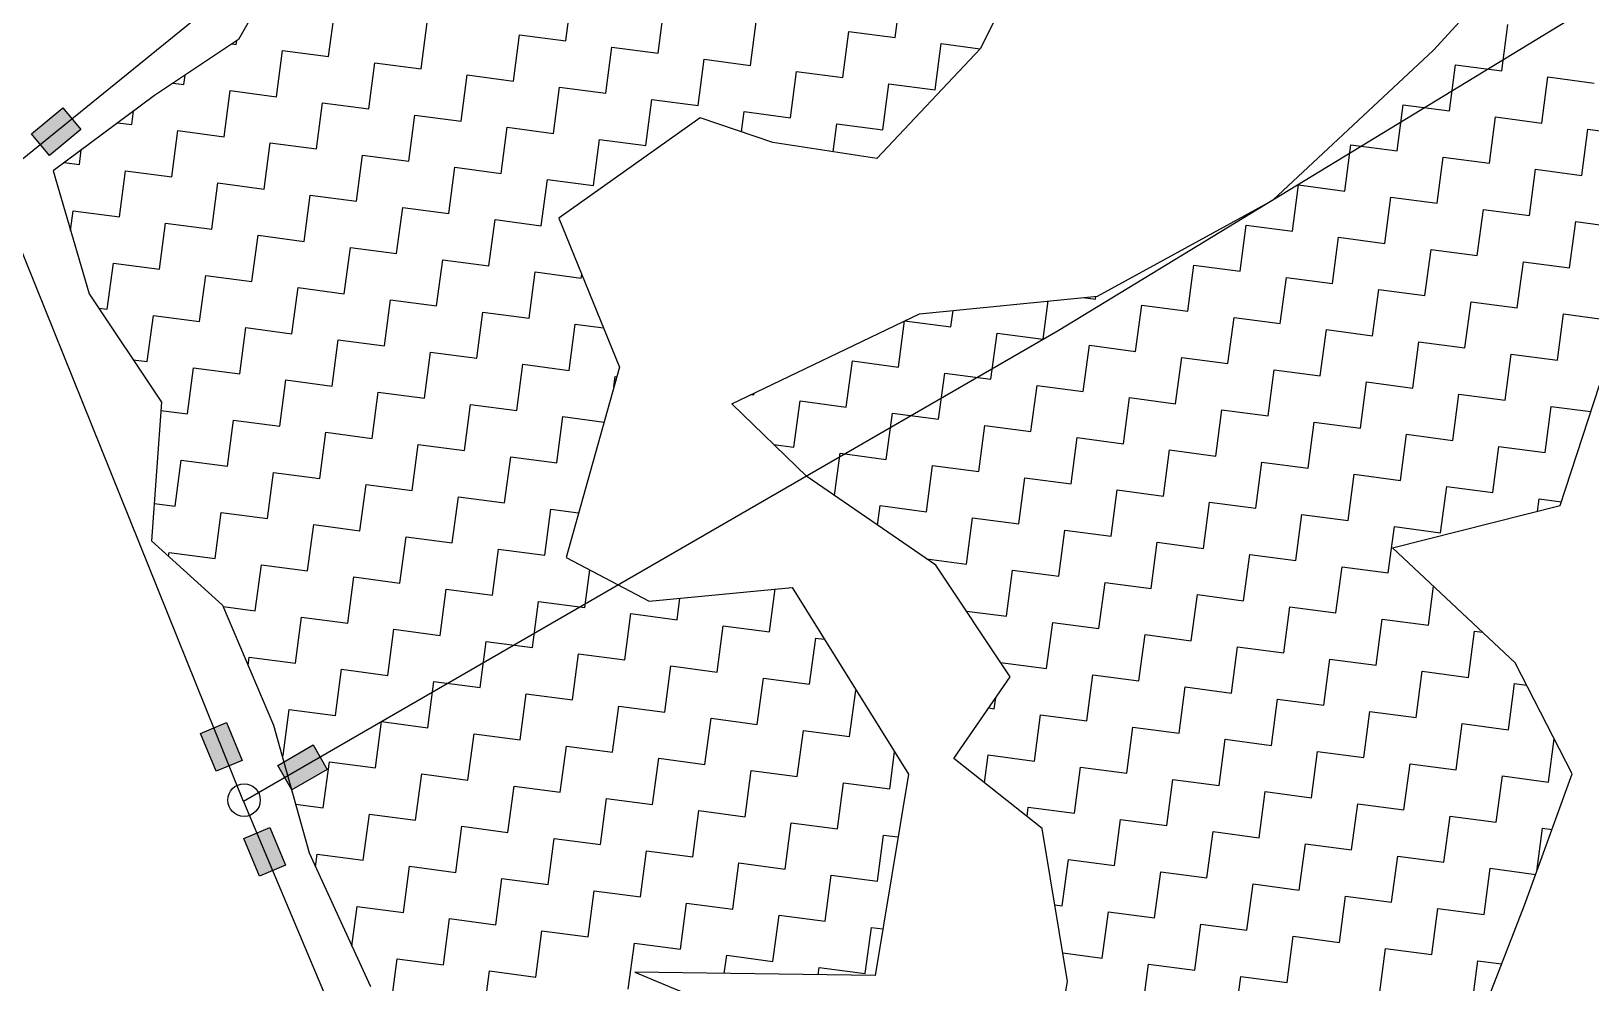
# Model space of a CAD drawing. Header units: metres. Extents: x 291537 to 296393, y 1982960 to 1986703.
# Drawn here: x 293595 to 294142, y 1984228 to 1984562 of the extents above; entities that cross this region are included whole.
import ezdxf

# ---------------------------------------------------------------- set-up
doc = ezdxf.new("R2010")
doc.units = ezdxf.units.M
for name, color, linetype in [('POLY_HATCH', 12, 'Continuous'), ('POLY_PARCEL', 6, 'Continuous'), ('SYM_STONE', 1, 'Continuous')]:
    doc.layers.add(name, color=color, linetype=linetype)

msp = doc.modelspace()

# ---------------------------------------------------------------- hatches: boundary and pattern name
for points in [[(293595.12, 1984525.56), (293601.43, 1984517.92), (293612.47, 1984527.04), (293606.16, 1984534.68)], [(293659.9, 1984302.08), (293669.04, 1984305.9), (293663.51, 1984319.11), (293654.37, 1984315.29)], [(293698.8, 1984302.73), (293693.84, 1984311.3), (293681.44, 1984304.14), (293686.4, 1984295.56)], [(293675.08, 1984265.28), (293684.21, 1984269.13), (293678.64, 1984282.32), (293669.52, 1984278.47)]]:
    msp.add_hatch(color=256).paths.add_polyline_path(points)

# ---------------------------------------------------------------- linework, layer by layer
for points in [[(293612.47, 1984527.04), (293601.43, 1984517.92), (293595.12, 1984525.56), (293606.16, 1984534.68)], [(293663.51, 1984319.11), (293669.04, 1984305.9), (293659.9, 1984302.08), (293654.37, 1984315.29)], [(293681.44, 1984304.14), (293693.84, 1984311.3), (293698.8, 1984302.73), (293686.4, 1984295.56)], [(293678.64, 1984282.32), (293684.21, 1984269.13), (293675.08, 1984265.28), (293669.52, 1984278.47)]]:
    msp.add_lwpolyline(points, close=True)
at = {"layer": 'POLY_HATCH'}
for p, q in [((293957.9, 1984616.03), (293927.82, 1984555.4)), ((294086.71, 1984554.9), (294144.49, 1984617.94)), ((293682.81, 1984585.18), (293667.75, 1984558.57)), ((293667.75, 1984558.57), (293638.24, 1984538.99)), ((293927.82, 1984555.4), (293891.54, 1984516.88)), ((294030.32, 1984502.32), (294086.71, 1984554.9)), ((293638.24, 1984538.99), (293602.7, 1984512.52)), ((293829.55, 1984531.16), (293780.01, 1984495.92)), ((293855.02, 1984522.47), (293829.55, 1984531.16)), ((293891.54, 1984516.88), (293855.02, 1984522.47)), ((293602.7, 1984512.52), (293615.37, 1984469.43)), ((293968.82, 1984468.65), (294030.32, 1984502.32)), ((293780.01, 1984495.92), (293801.24, 1984443.71)), ((293615.37, 1984469.43), (293640.68, 1984431.49)), ((293906.4, 1984462.47), (293968.82, 1984468.65)), ((293840.62, 1984430.9), (293906.4, 1984462.47)), ((293801.24, 1984443.71), (293782.53, 1984377.02)), ((294131.11, 1984395.21), (294144.8, 1984437.38)), ((293640.68, 1984431.49), (293637.24, 1984382.85)), ((293866.9, 1984405.38), (293840.62, 1984430.9)), ((293912.23, 1984374.3), (293866.9, 1984405.38)), ((294072.31, 1984380.36), (294131.11, 1984395.21)), ((293637.24, 1984382.85), (293662.04, 1984360.35)), ((294115.27, 1984340.09), (294072.31, 1984380.36)), ((293782.53, 1984377.02), (293811.69, 1984361.76)), ((293938.23, 1984335.14), (293912.23, 1984374.3)), ((293811.69, 1984361.76), (293861.76, 1984366.54)), ((293861.76, 1984366.54), (293902.54, 1984301.1)), ((293662.04, 1984360.35), (293679.97, 1984318.27)), ((294135.32, 1984301.15), (294115.27, 1984340.09)), ((293918.48, 1984306.59), (293938.23, 1984335.14)), ((293679.97, 1984318.27), (293692.42, 1984273.5)), ((293949.45, 1984281.97), (293918.48, 1984306.59)), ((293902.54, 1984301.1), (293890.91, 1984230.43)), ((294118.55, 1984255.12), (294135.32, 1984301.15)), ((293958.33, 1984228.35), (293949.45, 1984281.97)), ((293692.42, 1984273.5), (293713.99, 1984226.66)), ((294097.2, 1984200.3), (294118.55, 1984255.12)), ((293890.91, 1984230.43), (293806.66, 1984231.7)), ((293806.66, 1984231.7), (293867.92, 1984206.11)), ((293948.28, 1984169.64), (293958.33, 1984228.35))]:
    msp.add_line(p, q, dxfattribs=at)
at = {"layer": 'POLY_HATCH', "linetype": 'Continuous'}
for p, q in [((293897.91, 1984559.28), (293900.05, 1984575.47)), ((293782.41, 1984558.08), (293784.55, 1984574.28)), ((293814.8, 1984553.8), (293816.94, 1984569.99)), ((293699.3, 1984552.6), (293701.45, 1984568.8)), ((293731.69, 1984548.32), (293733.83, 1984564.51)), ((293847.18, 1984549.51), (293849.33, 1984565.71)), ((293764.08, 1984544.03), (293766.22, 1984560.23)), ((293766.22, 1984560.23), (293782.41, 1984558.08)), ((293879.57, 1984545.23), (293881.71, 1984561.42)), ((293881.71, 1984561.42), (293897.91, 1984559.28)), ((294110.56, 1984547.62), (294112.7, 1984563.81)), ((293665.5, 1984557.07), (293666.92, 1984556.89)), ((293666.92, 1984556.89), (293667.08, 1984558.12)), ((293680.97, 1984538.55), (293683.11, 1984554.74)), ((293683.11, 1984554.74), (293699.3, 1984552.6)), ((293796.46, 1984539.75), (293798.6, 1984555.94)), ((293798.6, 1984555.94), (293814.8, 1984553.8)), ((293911.96, 1984540.94), (293914.1, 1984557.14)), ((293914.1, 1984557.14), (293927.75, 1984555.33)), ((293713.35, 1984534.27), (293715.5, 1984550.46)), ((293715.5, 1984550.46), (293731.69, 1984548.32)), ((293828.85, 1984535.46), (293830.99, 1984551.66)), ((293830.99, 1984551.66), (293847.18, 1984549.51)), ((294092.22, 1984533.57), (294094.37, 1984549.76)), ((294094.37, 1984549.76), (294110.56, 1984547.62)), ((293644.8, 1984543.34), (293648.58, 1984542.84)), ((293648.58, 1984542.84), (293649.02, 1984546.14)), ((293745.74, 1984529.98), (293747.88, 1984546.17)), ((293747.88, 1984546.17), (293764.08, 1984544.03)), ((293861.23, 1984531.18), (293863.38, 1984547.37)), ((293863.38, 1984547.37), (293879.57, 1984545.23)), ((293893.62, 1984526.89), (293895.76, 1984543.09)), ((293895.76, 1984543.09), (293911.96, 1984540.94)), ((294124.61, 1984529.28), (294126.75, 1984545.48)), ((294126.75, 1984545.48), (294142.94, 1984543.33)), ((293662.63, 1984524.5), (293664.77, 1984540.69)), ((293664.77, 1984540.69), (293680.97, 1984538.55)), ((293778.13, 1984525.7), (293780.27, 1984541.89)), ((293780.27, 1984541.89), (293796.46, 1984539.75)), ((293810.51, 1984521.41), (293812.65, 1984537.6)), ((293812.65, 1984537.6), (293828.85, 1984535.46)), ((293630.25, 1984528.79), (293630.87, 1984533.5)), ((293695.02, 1984520.22), (293697.16, 1984536.41)), ((293697.16, 1984536.41), (293713.35, 1984534.27)), ((293727.4, 1984515.93), (293729.55, 1984532.12)), ((293729.55, 1984532.12), (293745.74, 1984529.98)), ((293844.1, 1984526.2), (293845.04, 1984533.32)), ((293845.04, 1984533.32), (293861.23, 1984531.18)), ((294073.89, 1984519.52), (294076.03, 1984535.71)), ((294076.03, 1984535.71), (294092.22, 1984533.57)), ((294106.27, 1984515.23), (294108.42, 1984531.43)), ((294108.42, 1984531.43), (294124.61, 1984529.28)), ((293625.4, 1984529.43), (293630.25, 1984528.79)), ((293644.3, 1984510.45), (293646.44, 1984526.64)), ((293646.44, 1984526.64), (293662.63, 1984524.5)), ((293759.79, 1984511.65), (293761.93, 1984527.84)), ((293761.93, 1984527.84), (293778.13, 1984525.7)), ((293876.13, 1984519.24), (293877.43, 1984529.03)), ((293877.43, 1984529.03), (293893.62, 1984526.89)), ((294138.66, 1984510.95), (294140.8, 1984527.14)), ((294140.8, 1984527.14), (294157, 1984525)), ((293676.68, 1984506.17), (293678.82, 1984522.36)), ((293678.82, 1984522.36), (293695.02, 1984520.22)), ((293792.18, 1984507.36), (293794.32, 1984523.55)), ((293794.32, 1984523.55), (293810.51, 1984521.41)), ((294055.55, 1984505.47), (294057.69, 1984521.66)), ((294057.69, 1984521.66), (294073.89, 1984519.52)), ((293606.61, 1984515.44), (293611.91, 1984514.74)), ((293611.91, 1984514.74), (293612.59, 1984519.89)), ((293709.07, 1984501.88), (293711.21, 1984518.07)), ((293711.21, 1984518.07), (293727.4, 1984515.93)), ((294087.94, 1984501.18), (294090.08, 1984517.37)), ((294090.08, 1984517.37), (294106.27, 1984515.23)), ((293625.96, 1984496.4), (293628.1, 1984512.59)), ((293628.1, 1984512.59), (293644.3, 1984510.45)), ((293741.45, 1984497.6), (293743.6, 1984513.79)), ((293743.6, 1984513.79), (293759.79, 1984511.65)), ((293773.84, 1984493.31), (293775.98, 1984509.5)), ((293775.98, 1984509.5), (293792.18, 1984507.36)), ((294120.32, 1984496.9), (294122.47, 1984513.09)), ((294122.47, 1984513.09), (294138.66, 1984510.95)), ((293658.35, 1984492.11), (293660.49, 1984508.31)), ((293660.49, 1984508.31), (293676.68, 1984506.17)), ((293690.73, 1984487.83), (293692.88, 1984504.02)), ((293692.88, 1984504.02), (293709.07, 1984501.88)), ((294037.22, 1984491.42), (294039.36, 1984507.61)), ((294039.36, 1984507.61), (294055.55, 1984505.47)), ((293608.85, 1984491.6), (293609.77, 1984498.54)), ((293609.77, 1984498.54), (293625.96, 1984496.4)), ((293723.12, 1984483.54), (293725.26, 1984499.74)), ((293725.26, 1984499.74), (293741.45, 1984497.6)), ((294069.6, 1984487.13), (294071.74, 1984503.32)), ((294071.74, 1984503.32), (294087.94, 1984501.18)), ((294101.99, 1984482.85), (294104.13, 1984499.04)), ((294104.13, 1984499.04), (294120.32, 1984496.9)), ((293640.01, 1984478.06), (293642.15, 1984494.26)), ((293642.15, 1984494.26), (293658.35, 1984492.11)), ((293755.51, 1984479.26), (293757.65, 1984495.45)), ((293757.65, 1984495.45), (293773.84, 1984493.31)), ((294018.88, 1984477.37), (294021.02, 1984493.56)), ((294021.02, 1984493.56), (294037.22, 1984491.42)), ((294134.37, 1984478.56), (294136.52, 1984494.75)), ((294136.52, 1984494.75), (294152.71, 1984492.61)), ((293672.4, 1984473.78), (293674.54, 1984489.97)), ((293674.54, 1984489.97), (293690.73, 1984487.83)), ((294051.27, 1984473.08), (294053.41, 1984489.27)), ((294053.41, 1984489.27), (294069.6, 1984487.13)), ((293704.78, 1984469.49), (293706.93, 1984485.69)), ((293706.93, 1984485.69), (293723.12, 1984483.54)), ((294083.65, 1984468.8), (294085.8, 1984484.99)), ((294085.8, 1984484.99), (294101.99, 1984482.85)), ((293621.68, 1984464.01), (293623.82, 1984480.21)), ((293623.82, 1984480.21), (293640.01, 1984478.06)), ((293737.17, 1984465.21), (293739.31, 1984481.4)), ((293739.31, 1984481.4), (293755.51, 1984479.26)), ((293769.56, 1984460.92), (293771.7, 1984477.12)), ((293771.7, 1984477.12), (293787.89, 1984474.97)), ((294000.54, 1984463.31), (294002.69, 1984479.51)), ((294002.69, 1984479.51), (294018.88, 1984477.37)), ((294116.04, 1984464.51), (294118.18, 1984480.7)), ((294118.18, 1984480.7), (294134.37, 1984478.56)), ((293654.06, 1984459.73), (293656.2, 1984475.92)), ((293656.2, 1984475.92), (293672.4, 1984473.78)), ((293686.45, 1984455.44), (293688.59, 1984471.64)), ((293688.59, 1984471.64), (293704.78, 1984469.49)), ((293787.89, 1984474.97), (293788.05, 1984476.15)), ((294032.93, 1984459.03), (294035.07, 1984475.22)), ((294035.07, 1984475.22), (294051.27, 1984473.08)), ((293718.83, 1984451.16), (293720.98, 1984467.35)), ((293720.98, 1984467.35), (293737.17, 1984465.21)), ((293949.82, 1984453.55), (293951.6, 1984466.95)), ((293963.89, 1984468.17), (293968.16, 1984467.6)), ((293968.16, 1984467.6), (293968.29, 1984468.6)), ((294065.32, 1984454.74), (294067.46, 1984470.94)), ((294067.46, 1984470.94), (294083.65, 1984468.8)), ((294097.7, 1984450.46), (294099.85, 1984466.65)), ((294099.85, 1984466.65), (294116.04, 1984464.51)), ((293618.72, 1984464.4), (293621.68, 1984464.01)), ((293635.73, 1984445.68), (293637.87, 1984461.87)), ((293637.87, 1984461.87), (293654.06, 1984459.73)), ((293751.22, 1984446.87), (293753.36, 1984463.07)), ((293753.36, 1984463.07), (293769.56, 1984460.92)), ((293917.44, 1984457.83), (293918.2, 1984463.64)), ((293982.21, 1984449.26), (293984.35, 1984465.46)), ((293984.35, 1984465.46), (294000.54, 1984463.31)), ((294014.6, 1984444.98), (294016.74, 1984461.17)), ((294016.74, 1984461.17), (294032.93, 1984459.03)), ((294130.09, 1984446.17), (294132.23, 1984462.37)), ((294132.23, 1984462.37), (294148.42, 1984460.23)), ((293668.11, 1984441.39), (293670.25, 1984457.59)), ((293670.25, 1984457.59), (293686.45, 1984455.44)), ((293783.61, 1984442.59), (293785.75, 1984458.78)), ((293785.75, 1984458.78), (293795.64, 1984457.47)), ((293899.1, 1984443.78), (293901.24, 1984459.98)), ((293901.24, 1984459.98), (293917.44, 1984457.83)), ((293931.49, 1984439.5), (293933.63, 1984455.69)), ((293933.63, 1984455.69), (293949.82, 1984453.55)), ((294046.98, 1984440.69), (294049.12, 1984456.89)), ((294049.12, 1984456.89), (294065.32, 1984454.74)), ((293700.5, 1984437.11), (293702.64, 1984453.3)), ((293702.64, 1984453.3), (293718.83, 1984451.16)), ((293963.87, 1984435.21), (293966.02, 1984451.41)), ((293966.02, 1984451.41), (293982.21, 1984449.26)), ((294079.37, 1984436.41), (294081.51, 1984452.6)), ((294081.51, 1984452.6), (294097.7, 1984450.46)), ((293630.78, 1984446.33), (293635.73, 1984445.68)), ((293732.88, 1984432.82), (293735.03, 1984449.02)), ((293735.03, 1984449.02), (293751.22, 1984446.87)), ((293765.27, 1984428.54), (293767.41, 1984444.73)), ((293767.41, 1984444.73), (293783.61, 1984442.59)), ((293880.77, 1984429.73), (293882.91, 1984445.93)), ((293882.91, 1984445.93), (293899.1, 1984443.78)), ((293996.26, 1984430.93), (293998.4, 1984447.12)), ((293998.4, 1984447.12), (294014.6, 1984444.98)), ((294111.75, 1984432.12), (294113.9, 1984448.32)), ((294113.9, 1984448.32), (294130.09, 1984446.17)), ((293649.78, 1984427.34), (293651.92, 1984443.54)), ((293651.92, 1984443.54), (293668.11, 1984441.39)), ((293682.16, 1984423.06), (293684.31, 1984439.25)), ((293684.31, 1984439.25), (293700.5, 1984437.11)), ((293799.33, 1984436.89), (293799.8, 1984440.45)), ((293799.8, 1984440.45), (293800.31, 1984440.38)), ((293913.15, 1984425.45), (293915.29, 1984441.64)), ((293915.29, 1984441.64), (293931.49, 1984439.5)), ((294028.65, 1984426.64), (294030.79, 1984442.84)), ((294030.79, 1984442.84), (294046.98, 1984440.69)), ((294061.03, 1984422.36), (294063.17, 1984438.55)), ((294063.17, 1984438.55), (294079.37, 1984436.41)), ((293714.55, 1984418.77), (293716.69, 1984434.97)), ((293716.69, 1984434.97), (293732.88, 1984432.82)), ((293847.39, 1984434.15), (293848.38, 1984434.02)), ((293848.38, 1984434.02), (293848.46, 1984434.66)), ((293945.54, 1984421.16), (293947.68, 1984437.36)), ((293947.68, 1984437.36), (293963.87, 1984435.21)), ((293977.92, 1984416.88), (293980.07, 1984433.07)), ((293980.07, 1984433.07), (293996.26, 1984430.93)), ((294093.42, 1984418.07), (294095.56, 1984434.27)), ((294095.56, 1984434.27), (294111.75, 1984432.12)), ((293640.48, 1984428.57), (293649.78, 1984427.34)), ((293746.94, 1984414.49), (293749.08, 1984430.68)), ((293749.08, 1984430.68), (293765.27, 1984428.54)), ((293862.43, 1984415.68), (293864.57, 1984431.88)), ((293864.57, 1984431.88), (293880.77, 1984429.73)), ((293894.82, 1984411.4), (293896.96, 1984427.59)), ((293896.96, 1984427.59), (293913.15, 1984425.45)), ((294010.31, 1984412.59), (294012.45, 1984428.79)), ((294012.45, 1984428.79), (294028.65, 1984426.64)), ((294125.8, 1984413.79), (294127.95, 1984429.98)), ((294127.95, 1984429.98), (294141.8, 1984428.15)), ((293663.83, 1984409.01), (293665.97, 1984425.2)), ((293665.97, 1984425.2), (293682.16, 1984423.06)), ((293779.32, 1984410.2), (293781.46, 1984426.4)), ((293781.46, 1984426.4), (293795.85, 1984424.49)), ((293927.2, 1984407.11), (293929.34, 1984423.31)), ((293929.34, 1984423.31), (293945.54, 1984421.16)), ((294042.7, 1984408.31), (294044.84, 1984424.5)), ((294044.84, 1984424.5), (294061.03, 1984422.36)), ((293696.21, 1984404.72), (293698.36, 1984420.91)), ((293698.36, 1984420.91), (293714.55, 1984418.77)), ((293728.6, 1984400.44), (293730.74, 1984416.63)), ((293730.74, 1984416.63), (293746.94, 1984414.49)), ((293855.32, 1984416.62), (293862.43, 1984415.68)), ((293959.59, 1984402.83), (293961.73, 1984419.02)), ((293961.73, 1984419.02), (293977.92, 1984416.88)), ((294075.08, 1984404.02), (294077.22, 1984420.22)), ((294077.22, 1984420.22), (294093.42, 1984418.07)), ((293645.49, 1984394.96), (293647.63, 1984411.15)), ((293647.63, 1984411.15), (293663.83, 1984409.01)), ((293760.99, 1984396.15), (293763.13, 1984412.34)), ((293763.13, 1984412.34), (293779.32, 1984410.2)), ((293876.66, 1984398.69), (293878.62, 1984413.54)), ((293878.62, 1984413.54), (293894.82, 1984411.4)), ((293991.97, 1984398.54), (293994.12, 1984414.74)), ((293994.12, 1984414.74), (294010.31, 1984412.59)), ((294107.47, 1984399.74), (294109.61, 1984415.93)), ((294109.61, 1984415.93), (294125.8, 1984413.79)), ((293677.88, 1984390.67), (293680.02, 1984406.86)), ((293680.02, 1984406.86), (293696.21, 1984404.72)), ((293908.87, 1984393.06), (293911.01, 1984409.26)), ((293911.01, 1984409.26), (293927.2, 1984407.11)), ((294024.36, 1984394.26), (294026.5, 1984410.45)), ((294026.5, 1984410.45), (294042.7, 1984408.31)), ((294056.75, 1984389.97), (294058.89, 1984406.17)), ((294058.89, 1984406.17), (294075.08, 1984404.02)), ((293710.26, 1984386.39), (293712.41, 1984402.58)), ((293712.41, 1984402.58), (293728.6, 1984400.44)), ((293941.25, 1984388.78), (293943.4, 1984404.97)), ((293943.4, 1984404.97), (293959.59, 1984402.83)), ((293973.64, 1984384.49), (293975.78, 1984400.69)), ((293975.78, 1984400.69), (293991.97, 1984398.54)), ((294089.13, 1984385.69), (294091.28, 1984401.88)), ((294091.28, 1984401.88), (294107.47, 1984399.74)), ((293638.17, 1984395.93), (293645.49, 1984394.96)), ((293742.65, 1984382.1), (293744.79, 1984398.29)), ((293744.79, 1984398.29), (293760.99, 1984396.15)), ((293891.76, 1984388.33), (293892.67, 1984395.2)), ((293892.67, 1984395.2), (293908.87, 1984393.06)), ((294006.02, 1984380.21), (294008.17, 1984396.4)), ((294008.17, 1984396.4), (294024.36, 1984394.26)), ((294123.08, 1984393.19), (294123.66, 1984397.6)), ((294123.66, 1984397.6), (294131.54, 1984396.55)), ((293659.54, 1984376.62), (293661.68, 1984392.81)), ((293661.68, 1984392.81), (293677.88, 1984390.67)), ((293775.04, 1984377.82), (293777.18, 1984394.01)), ((293777.18, 1984394.01), (293786.94, 1984392.72)), ((293922.92, 1984374.73), (293925.06, 1984390.92)), ((293925.06, 1984390.92), (293941.25, 1984388.78)), ((294038.41, 1984375.92), (294040.55, 1984392.11)), ((294040.55, 1984392.11), (294056.75, 1984389.97)), ((293691.93, 1984372.34), (293694.07, 1984388.53)), ((293694.07, 1984388.53), (293710.26, 1984386.39)), ((293724.31, 1984368.05), (293726.46, 1984384.24)), ((293726.46, 1984384.24), (293742.65, 1984382.1)), ((293955.3, 1984370.44), (293957.45, 1984386.63)), ((293957.45, 1984386.63), (293973.64, 1984384.49)), ((294070.8, 1984371.64), (294072.94, 1984387.83)), ((294072.94, 1984387.83), (294089.13, 1984385.69)), ((293643.18, 1984377.46), (293643.35, 1984378.76)), ((293643.35, 1984378.76), (293659.54, 1984376.62)), ((293756.7, 1984363.77), (293758.84, 1984379.96)), ((293758.84, 1984379.96), (293775.04, 1984377.82)), ((293987.69, 1984366.16), (293989.83, 1984382.35)), ((293989.83, 1984382.35), (294006.02, 1984380.21)), ((293673.59, 1984358.28), (293675.74, 1984374.48)), ((293675.74, 1984374.48), (293691.93, 1984372.34)), ((293789.09, 1984359.48), (293790.83, 1984372.67)), ((293908.9, 1984376.58), (293922.92, 1984374.73)), ((294020.08, 1984361.87), (294022.22, 1984378.06)), ((294022.22, 1984378.06), (294038.41, 1984375.92)), ((294052.46, 1984357.59), (294054.6, 1984373.78)), ((294054.6, 1984373.78), (294070.8, 1984371.64)), ((293705.98, 1984354), (293708.12, 1984370.19)), ((293708.12, 1984370.19), (293724.31, 1984368.05)), ((293936.97, 1984356.39), (293939.11, 1984372.58)), ((293939.11, 1984372.58), (293955.3, 1984370.44)), ((293969.35, 1984352.11), (293971.5, 1984368.3)), ((293971.5, 1984368.3), (293987.69, 1984366.16)), ((293738.37, 1984349.71), (293740.51, 1984365.91)), ((293740.51, 1984365.91), (293756.7, 1984363.77)), ((293821.47, 1984355.2), (293822.48, 1984362.79)), ((293853.86, 1984350.91), (293855.85, 1984365.97)), ((293860.91, 1984366.45), (293861.89, 1984366.32)), ((294001.74, 1984347.82), (294003.88, 1984364.01)), ((294003.88, 1984364.01), (294020.08, 1984361.87)), ((294084.85, 1984353.3), (294086.65, 1984366.92)), ((293662.28, 1984359.78), (293673.59, 1984358.28)), ((293770.75, 1984345.43), (293772.89, 1984361.62)), ((293772.89, 1984361.62), (293789.09, 1984359.48)), ((293803.14, 1984341.14), (293805.28, 1984357.34)), ((293805.28, 1984357.34), (293821.47, 1984355.2)), ((293922.88, 1984358.25), (293936.97, 1984356.39)), ((294034.13, 1984343.54), (294036.27, 1984359.73)), ((294036.27, 1984359.73), (294052.46, 1984357.59)), ((293687.64, 1984339.95), (293689.79, 1984356.14)), ((293689.79, 1984356.14), (293705.98, 1984354)), ((293720.03, 1984335.66), (293722.17, 1984351.86)), ((293722.17, 1984351.86), (293738.37, 1984349.71)), ((293835.52, 1984336.86), (293837.67, 1984353.05)), ((293837.67, 1984353.05), (293853.86, 1984350.91)), ((293951.02, 1984338.06), (293953.16, 1984354.25)), ((293953.16, 1984354.25), (293969.35, 1984352.11)), ((294066.51, 1984339.25), (294068.65, 1984355.44)), ((294068.65, 1984355.44), (294084.85, 1984353.3)), ((294098.9, 1984334.97), (294101.04, 1984351.16)), ((294101.04, 1984351.16), (294103.86, 1984350.79)), ((293752.42, 1984331.38), (293754.56, 1984347.57)), ((293754.56, 1984347.57), (293770.75, 1984345.43)), ((293867.91, 1984332.57), (293870.05, 1984348.77)), ((293870.05, 1984348.77), (293873.08, 1984348.37)), ((293983.4, 1984333.77), (293985.55, 1984349.96)), ((293985.55, 1984349.96), (294001.74, 1984347.82)), ((294015.79, 1984329.49), (294017.93, 1984345.68)), ((294017.93, 1984345.68), (294034.13, 1984343.54)), ((293671.06, 1984339.17), (293671.45, 1984342.09)), ((293671.45, 1984342.09), (293687.64, 1984339.95)), ((293784.8, 1984327.09), (293786.94, 1984343.29)), ((293786.94, 1984343.29), (293803.14, 1984341.14)), ((293934.87, 1984340.19), (293951.02, 1984338.06)), ((294048.18, 1984325.2), (294050.32, 1984341.39)), ((294050.32, 1984341.39), (294066.51, 1984339.25)), ((293701.69, 1984321.61), (293703.84, 1984337.81)), ((293703.84, 1984337.81), (293720.03, 1984335.66)), ((293817.19, 1984322.81), (293819.33, 1984339)), ((293819.33, 1984339), (293835.52, 1984336.86)), ((293849.57, 1984318.52), (293851.72, 1984334.72)), ((293851.72, 1984334.72), (293867.91, 1984332.57)), ((293965.07, 1984319.72), (293967.21, 1984335.91)), ((293967.21, 1984335.91), (293983.4, 1984333.77)), ((294080.56, 1984320.91), (294082.71, 1984337.11)), ((294082.71, 1984337.11), (294098.9, 1984334.97)), ((293734.08, 1984317.33), (293736.22, 1984333.52)), ((293736.22, 1984333.52), (293752.42, 1984331.38)), ((293766.47, 1984313.04), (293768.61, 1984329.24)), ((293768.61, 1984329.24), (293784.8, 1984327.09)), ((293881.96, 1984314.24), (293884.1, 1984330.43)), ((293884.1, 1984330.43), (293884.28, 1984330.41)), ((293997.45, 1984315.43), (293999.6, 1984331.63)), ((293999.6, 1984331.63), (294015.79, 1984329.49)), ((294112.95, 1984316.63), (294115.09, 1984332.82)), ((294115.09, 1984332.82), (294119.3, 1984332.27)), ((293683.36, 1984307.56), (293685.5, 1984323.76)), ((293685.5, 1984323.76), (293701.69, 1984321.61)), ((293798.85, 1984308.76), (293801, 1984324.95)), ((293801, 1984324.95), (293817.19, 1984322.81)), ((293930.71, 1984324.27), (293932.68, 1984324)), ((293932.68, 1984324), (293933.19, 1984327.86)), ((294029.84, 1984311.15), (294031.98, 1984327.34)), ((294031.98, 1984327.34), (294048.18, 1984325.2)), ((293715.74, 1984303.28), (293717.89, 1984319.47)), ((293717.89, 1984319.47), (293734.08, 1984317.33)), ((293831.24, 1984304.47), (293833.38, 1984320.67)), ((293833.38, 1984320.67), (293849.57, 1984318.52)), ((293946.73, 1984305.67), (293948.88, 1984321.86)), ((293948.88, 1984321.86), (293965.07, 1984319.72)), ((294062.23, 1984306.86), (294064.37, 1984323.06)), ((294064.37, 1984323.06), (294080.56, 1984320.91)), ((294094.61, 1984302.58), (294096.76, 1984318.77)), ((294096.76, 1984318.77), (294112.95, 1984316.63)), ((293748.13, 1984298.99), (293750.27, 1984315.19)), ((293750.27, 1984315.19), (293766.47, 1984313.04)), ((293863.62, 1984300.19), (293865.77, 1984316.38)), ((293865.77, 1984316.38), (293881.96, 1984314.24)), ((293979.12, 1984301.38), (293981.26, 1984317.58)), ((293981.26, 1984317.58), (293997.45, 1984315.43)), ((294011.51, 1984297.1), (294013.65, 1984313.29)), ((294013.65, 1984313.29), (294029.84, 1984311.15)), ((294127, 1984298.29), (294129, 1984313.42)), ((293682.93, 1984307.62), (293683.36, 1984307.56)), ((293780.52, 1984294.71), (293782.66, 1984310.9)), ((293782.66, 1984310.9), (293798.85, 1984308.76)), ((293896.01, 1984295.9), (293897.72, 1984308.83)), ((293929.25, 1984298.03), (293930.54, 1984307.81)), ((293930.54, 1984307.81), (293946.73, 1984305.67)), ((294043.89, 1984292.81), (294046.03, 1984309.01)), ((294046.03, 1984309.01), (294062.23, 1984306.86)), ((293697.41, 1984289.23), (293699.55, 1984305.42)), ((293699.55, 1984305.42), (293715.74, 1984303.28)), ((293812.9, 1984290.42), (293815.05, 1984306.62)), ((293815.05, 1984306.62), (293831.24, 1984304.47)), ((293845.29, 1984286.14), (293847.43, 1984302.33)), ((293847.43, 1984302.33), (293863.62, 1984300.19)), ((293960.78, 1984287.33), (293962.93, 1984303.53)), ((293962.93, 1984303.53), (293979.12, 1984301.38)), ((294076.28, 1984288.53), (294078.42, 1984304.72)), ((294078.42, 1984304.72), (294094.61, 1984302.58)), ((293729.79, 1984284.94), (293731.94, 1984301.14)), ((293731.94, 1984301.14), (293748.13, 1984298.99)), ((293762.18, 1984280.66), (293764.32, 1984296.85)), ((293764.32, 1984296.85), (293780.52, 1984294.71)), ((293877.68, 1984281.85), (293879.82, 1984298.05)), ((293879.82, 1984298.05), (293896.01, 1984295.9)), ((293993.17, 1984283.05), (293995.31, 1984299.24)), ((293995.31, 1984299.24), (294011.51, 1984297.1)), ((294108.66, 1984284.24), (294110.81, 1984300.44)), ((294110.81, 1984300.44), (294127, 1984298.29)), ((293794.57, 1984276.37), (293796.71, 1984292.57)), ((293796.71, 1984292.57), (293812.9, 1984290.42)), ((294025.56, 1984278.76), (294027.7, 1984294.96)), ((294027.7, 1984294.96), (294043.89, 1984292.81)), ((294057.94, 1984274.48), (294060.08, 1984290.67)), ((294060.08, 1984290.67), (294076.28, 1984288.53)), ((293687.69, 1984290.51), (293697.41, 1984289.23)), ((293711.46, 1984270.89), (293713.6, 1984287.08)), ((293713.6, 1984287.08), (293729.79, 1984284.94)), ((293826.95, 1984272.09), (293829.1, 1984288.28)), ((293829.1, 1984288.28), (293845.29, 1984286.14)), ((293944.15, 1984286.18), (293944.59, 1984289.48)), ((293944.59, 1984289.48), (293960.78, 1984287.33)), ((293974.83, 1984269), (293976.98, 1984285.19)), ((293976.98, 1984285.19), (293993.17, 1984283.05)), ((294090.33, 1984270.19), (294092.47, 1984286.39)), ((294092.47, 1984286.39), (294108.66, 1984284.24)), ((293743.85, 1984266.61), (293745.99, 1984282.8)), ((293745.99, 1984282.8), (293762.18, 1984280.66)), ((293859.34, 1984267.8), (293861.48, 1984284)), ((293861.48, 1984284), (293877.68, 1984281.85)), ((293891.73, 1984263.52), (293893.87, 1984279.71)), ((293893.87, 1984279.71), (293898.91, 1984279.04)), ((294007.22, 1984264.71), (294009.36, 1984280.91)), ((294009.36, 1984280.91), (294025.56, 1984278.76)), ((294122.85, 1984266.9), (294124.86, 1984282.1)), ((294124.86, 1984282.1), (294128.22, 1984281.66)), ((293776.23, 1984262.32), (293778.37, 1984278.51)), ((293778.37, 1984278.51), (293794.57, 1984276.37)), ((293808.62, 1984258.04), (293810.76, 1984274.23)), ((293810.76, 1984274.23), (293826.95, 1984272.09)), ((294039.61, 1984260.43), (294041.75, 1984276.62)), ((294041.75, 1984276.62), (294057.94, 1984274.48)), ((293694.68, 1984268.59), (293695.27, 1984273.03)), ((293695.27, 1984273.03), (293711.46, 1984270.89)), ((293725.51, 1984252.56), (293727.65, 1984268.75)), ((293727.65, 1984268.75), (293743.85, 1984266.61)), ((293841, 1984253.75), (293843.15, 1984269.94)), ((293843.15, 1984269.94), (293859.34, 1984267.8)), ((293956.5, 1984254.95), (293958.64, 1984271.14)), ((293958.64, 1984271.14), (293974.83, 1984269)), ((294071.99, 1984256.14), (294074.14, 1984272.34)), ((294074.14, 1984272.34), (294090.33, 1984270.19)), ((293757.9, 1984248.27), (293760.04, 1984264.46)), ((293760.04, 1984264.46), (293776.23, 1984262.32)), ((293873.39, 1984249.47), (293875.53, 1984265.66)), ((293875.53, 1984265.66), (293891.73, 1984263.52)), ((293988.88, 1984250.66), (293991.03, 1984266.86)), ((293991.03, 1984266.86), (294007.22, 1984264.71)), ((294104.38, 1984251.86), (294106.52, 1984268.05)), ((294106.52, 1984268.05), (294122.49, 1984265.94)), ((293790.28, 1984243.99), (293792.42, 1984260.18)), ((293792.42, 1984260.18), (293808.62, 1984258.04)), ((294021.27, 1984246.38), (294023.41, 1984262.57)), ((294023.41, 1984262.57), (294039.61, 1984260.43)), ((294053.66, 1984242.09), (294055.8, 1984258.29)), ((294055.8, 1984258.29), (294071.99, 1984256.14)), ((293707.48, 1984240.81), (293709.32, 1984254.7)), ((293709.32, 1984254.7), (293725.51, 1984252.56)), ((293822.67, 1984239.7), (293824.81, 1984255.89)), ((293824.81, 1984255.89), (293841, 1984253.75)), ((293953.86, 1984255.3), (293956.5, 1984254.95)), ((293970.55, 1984236.61), (293972.69, 1984252.8)), ((293972.69, 1984252.8), (293988.88, 1984250.66)), ((294086.04, 1984237.81), (294088.19, 1984254)), ((294088.19, 1984254), (294104.38, 1984251.86)), ((293739.56, 1984234.22), (293741.7, 1984250.41)), ((293741.7, 1984250.41), (293757.9, 1984248.27)), ((293855.05, 1984235.42), (293857.2, 1984251.61)), ((293857.2, 1984251.61), (293873.39, 1984249.47)), ((293887.44, 1984231.13), (293889.58, 1984247.32)), ((293889.58, 1984247.32), (293893.6, 1984246.79)), ((294002.94, 1984232.33), (294005.08, 1984248.52)), ((294005.08, 1984248.52), (294021.27, 1984246.38)), ((293771.95, 1984229.94), (293774.09, 1984246.13)), ((293774.09, 1984246.13), (293790.28, 1984243.99)), ((293804.33, 1984225.65), (293806.48, 1984241.84)), ((293806.48, 1984241.84), (293822.67, 1984239.7)), ((294035.32, 1984228.04), (294037.46, 1984244.23)), ((294037.46, 1984244.23), (294053.66, 1984242.09)), ((293721.22, 1984220.17), (293723.37, 1984236.36)), ((293723.37, 1984236.36), (293739.56, 1984234.22)), ((293838.02, 1984231.23), (293838.86, 1984237.56)), ((293838.86, 1984237.56), (293855.05, 1984235.42)), ((293956.65, 1984238.45), (293970.55, 1984236.61)), ((294067.71, 1984223.76), (294069.85, 1984239.95)), ((294069.85, 1984239.95), (294086.04, 1984237.81)), ((293753.61, 1984215.88), (293755.75, 1984232.08)), ((293755.75, 1984232.08), (293771.95, 1984229.94)), ((293870.91, 1984230.73), (293871.25, 1984233.27)), ((293871.25, 1984233.27), (293887.44, 1984231.13)), ((293984.6, 1984218.28), (293986.74, 1984234.47)), ((293986.74, 1984234.47), (294002.94, 1984232.33)), ((294100.09, 1984219.47), (294102.24, 1984235.66)), ((294102.24, 1984235.66), (294110.55, 1984234.56)), ((294016.99, 1984213.99), (294019.13, 1984230.18)), ((294019.13, 1984230.18), (294035.32, 1984228.04))]:
    msp.add_line(p, q, dxfattribs=at)
at = {"layer": 'POLY_PARCEL'}
for p, q in [((293862.98, 1984736.53), (293581.94, 1984508.57)), ((294151.94, 1984576.37), (293955.08, 1984456.46)), ((293669.41, 1984291.47), (293581.94, 1984508.57)), ((293955.08, 1984456.46), (293669.41, 1984291.47)), ((293669.41, 1984291.47), (293774.45, 1984042.49))]:
    msp.add_line(p, q, dxfattribs=at)
at = {"layer": 'SYM_STONE'}
msp.add_circle((293669.65, 1984291.96), 5.69, dxfattribs=at)

doc.saveas('drawing.dxf')
